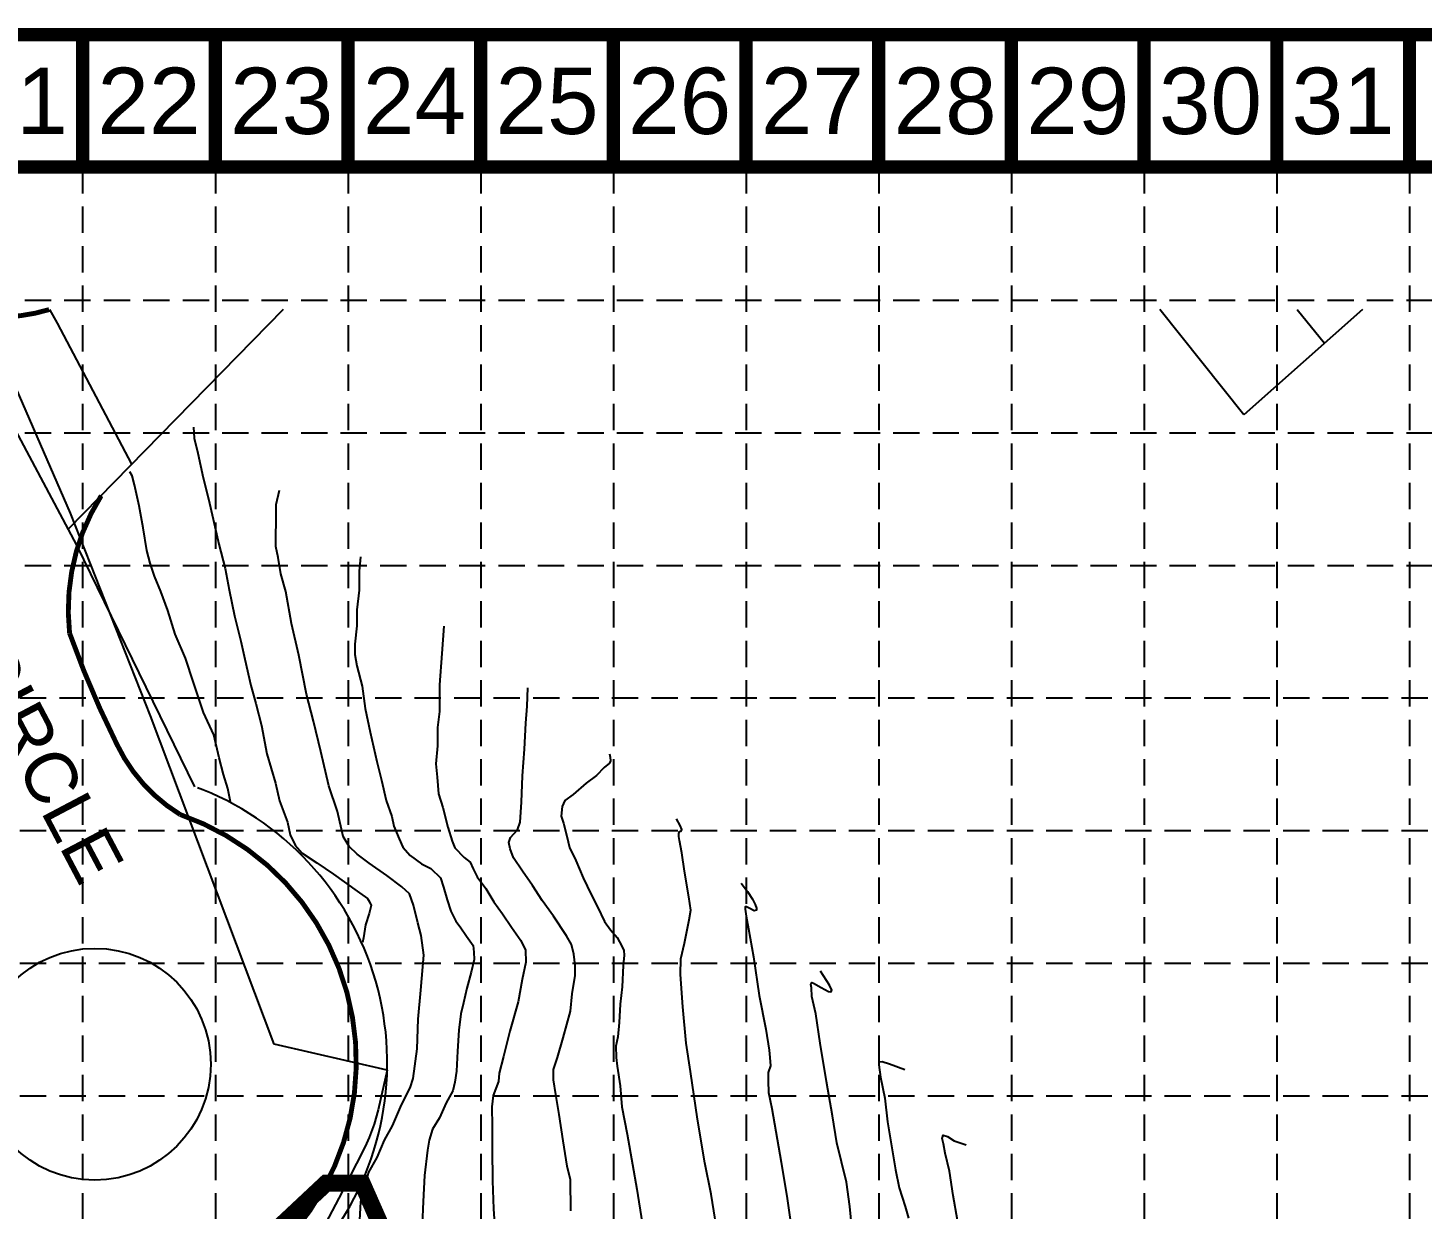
# Model space of a CAD drawing. Header units: inches. Extents: x 12501 to 13956, y 5211 to 6121.
# Drawn here: x 12992.2 to 13230.6, y 5918.8 to 6120.8 of the extents above; entities that cross this region are included whole.
import ezdxf
from ezdxf.enums import TextEntityAlignment as Align

# ---------------------------------------------------------------- set-up
doc = ezdxf.new("R2010")
doc.units = ezdxf.units.IN
doc.header["$MEASUREMENT"] = 0
for name, pattern in [('DASHED', [0.75, 0.5, -0.25]), ('HIDDEN', [0.375, 0.25, -0.125]), ('PHANTOM2', [1.25, 0.625, -0.125, 0.125, -0.125, 0.125, -0.125])]:
    doc.linetypes.add(name, pattern=pattern)
for name, color, linetype in [('B_Line', 250, 'Continuous'), ('BASE', 7, 'Continuous'), ('CenterLine', 250, 'Continuous'), ('Curb', 250, 'Continuous'), ('EC', 43, 'Continuous'), ('GRID', 254, 'HIDDEN'), ('Misc', 250, 'Continuous'), ('PC', 43, 'Continuous'), ('PropertyLine', 250, 'Continuous')]:
    doc.layers.add(name, color=color, linetype=linetype)
doc.styles.get("Standard").update_dxf_attribs({"font": 'ARIAL.TTF', "height": 25})

msp = doc.modelspace()

# ---------------------------------------------------------------- linework, layer by layer
at = {"layer": 'B_Line', "color": 7, "linetype": 'DASHED', "ltscale": 100}
for points in [[(13009.99, 6046.14), (12997.27, 6070.3), (12995.97, 6072.6)], [(13209.27, 6072.6), (13213.95, 6066.85)]]:
    msp.add_lwpolyline(points, dxfattribs=at)
at = {"layer": 'BASE', "const_width": 2.27}
for points in [[(12502.4, 5212.07), (13954.53, 5212.07), (13954.53, 6119.64), (12502.4, 6119.64)], [(12525.04, 5234.75), (13931.9, 5234.71), (13931.87, 6096.97), (12525.33, 6096.99)]]:
    msp.add_lwpolyline(points, close=True, dxfattribs=at)
for points in [[(13001.57, 6096.96), (13001.57, 6119.64)], [(13024.26, 6096.96), (13024.26, 6119.64)], [(13046.95, 6096.96), (13046.95, 6119.64)], [(13069.64, 6096.96), (13069.64, 6119.64)], [(13092.33, 6096.96), (13092.33, 6119.64)], [(13115.02, 6096.96), (13115.02, 6119.64)], [(13137.71, 6096.96), (13137.71, 6119.64)], [(13160.4, 6096.96), (13160.4, 6119.64)], [(13183.09, 6096.96), (13183.09, 6119.64)], [(13205.78, 6096.96), (13205.78, 6119.64)], [(13228.47, 6096.96), (13228.47, 6119.64)]]:
    msp.add_lwpolyline(points, dxfattribs=at)
at = {"layer": 'Curb', "color": 7, "const_width": 0.833}
for points in [[(13004.74, 6040.77, 0.169372), (12999.33, 6017.28, 0.029977), (13007.43, 5998.24, 0.144483), (13018.23, 5986.25, -2.482815), (12961.92, 5960.22, 0.227788), (12959.78, 5976.92), (12939.48, 6017.02), (12929.56, 6035.64), (12908.55, 6072.6)], [(12995.84, 6072.6, -0.148604), (12978.78, 6072.6)]]:
    msp.add_lwpolyline(points, format="xyb", dxfattribs=at)
at = {"layer": 'Curb', "color": 7}
msp.add_circle((13003.65, 5943.54), 19.82, dxfattribs=at)
at = {"layer": 'EC', "color": 31}
for points, elevation in [([(13020.5, 6052.47), (13020.65, 6050.63), (13021.27, 6048.02), (13022.19, 6043.81), (13023.11, 6040.21), (13023.87, 6036.76), (13024.87, 6032.47), (13025.94, 6028.33), (13026.63, 6024.65), (13027.56, 6020.24), (13028.64, 6015.87), (13029.33, 6012.81), (13030.32, 6008.29), (13031.17, 6005.22), (13032.16, 6001.47), (13033.08, 5996.64), (13034.55, 5991.6), (13035.24, 5988.61), (13036.62, 5984.94), (13037.08, 5982.79), (13037.93, 5981.03), (13039.08, 5979.65), (13041.61, 5977.96), (13044.44, 5976.05), (13048.51, 5973.14), (13050.27, 5971.91), (13050.65, 5971.3), (13050.88, 5970.68), (13050.58, 5969.3), (13049.96, 5967.39), (13049.58, 5965.17), (13049.42, 5964.37)], 39.33), ([(13026.84, 5988.42), (13026.38, 5990.71), (13025.65, 5993.09), (13024.92, 5995.93), (13024, 5999.87), (13022.26, 6003.71), (13020.52, 6008.84), (13019.15, 6012.96), (13017.41, 6017.08), (13016.12, 6021.16), (13014.93, 6024.37), (13013.83, 6027.02), (13013.1, 6029.22), (13012.55, 6031.42), (13011.91, 6035.26), (13011.26, 6039.02), (13010.43, 6042.64), (13010.06, 6044.19), (13009.61, 6044.83)], 39.25), ([(13048.97, 5916.85), (13049.12, 5920), (13049.66, 5922.22), (13050.5, 5925.06), (13051.96, 5927.59), (13053.18, 5930.58), (13054.56, 5933.03), (13056.1, 5936.59), (13057.55, 5939.5), (13058.09, 5941.11), (13058.78, 5946.17), (13058.93, 5951.22), (13059.4, 5956.23), (13059.93, 5962.21), (13059.47, 5965.58), (13058.86, 5967.72), (13058.17, 5970.75), (13057.48, 5972.66), (13056.17, 5973.89), (13053.57, 5975.8), (13050.58, 5977.95), (13048.51, 5979.48), (13047.13, 5980.79), (13046.13, 5982.47), (13045.14, 5986.76), (13043.67, 5991.15), (13042.29, 5997.05), (13041.06, 6002.19), (13039.83, 6006.82), (13038.52, 6013.49), (13037.3, 6018.93), (13036.29, 6024.4), (13035.45, 6027.39), (13034.99, 6030.22), (13034.61, 6032.06), (13034.61, 6033.52), (13034.68, 6036.74), (13034.68, 6039.27), (13035.22, 6041.72)], 39.42), ([(13049.11, 6030.31), (13048.85, 6027.86), (13048.85, 6024.63), (13048.43, 6021.24), (13048.43, 6018.53), (13048.09, 6015.4), (13048.09, 6013.61), (13048.43, 6011.67), (13049.36, 6008.19), (13049.87, 6004.39), (13050.72, 6000.32), (13051.87, 5995.32), (13052.7, 5992.13), (13053.47, 5988.66), (13054.44, 5985.88), (13054.79, 5984.28), (13055.69, 5982.06), (13056.31, 5980.67), (13057.56, 5979.22), (13059.51, 5977.83), (13061.11, 5977), (13062.77, 5975.4), (13063.26, 5973.8), (13063.88, 5971.65), (13064.51, 5969.71), (13065.38, 5967.99), (13066.14, 5967.02), (13067.19, 5965.42), (13068.33, 5963.83), (13068.47, 5962.72), (13068.54, 5961.47), (13067.99, 5959.31), (13067.29, 5956.54), (13066.67, 5954.04), (13066.25, 5952.16), (13065.9, 5949.39), (13065.69, 5945.78), (13065.49, 5942.34), (13065.21, 5940.46), (13064.86, 5939.01), (13063.75, 5936.92), (13062.57, 5934.35), (13061.39, 5932.41), (13060.83, 5930.54), (13060.55, 5928.87), (13060, 5924.52), (13059.79, 5920.08), (13059.65, 5916.05)], 39.5), ([(13063.31, 6018.48), (13063, 6013.76), (13062.58, 6008.45), (13062.58, 6003.87), (13062.25, 6001.12), (13062.25, 5997.98), (13061.99, 5994.91), (13062.19, 5992.62), (13062.45, 5989.8), (13063.17, 5987.45), (13064.02, 5984.11), (13064.74, 5981.71), (13065.2, 5980.54), (13066.83, 5978.9), (13067.82, 5978.12), (13068.34, 5976.94), (13069.06, 5975.56), (13070.5, 5973.6), (13071.87, 5971.31), (13073.38, 5969.28), (13074.88, 5966.99), (13076.52, 5964.7), (13077.3, 5963.07), (13077.37, 5960.98), (13076.72, 5958.03), (13076.07, 5954.19), (13074.63, 5949.22), (13073.52, 5944.84), (13072.8, 5942.03), (13072.67, 5940.59), (13071.75, 5938.17), (13071.56, 5936.27), (13071.62, 5932.93), (13071.61, 5929.04), (13071.68, 5923.61), (13071.81, 5918.83), (13072.4, 5910.23)], 39.58), ([(13085.04, 5918.47), (13084.98, 5923.77), (13084.45, 5926.1), (13083.73, 5930.41), (13083.08, 5934.93), (13082.49, 5938.37), (13082.09, 5940.85), (13082.09, 5942.62), (13082.75, 5944.71), (13083.73, 5948.05), (13084.97, 5952.63), (13085.3, 5955.57), (13085.82, 5958.71), (13085.82, 5960.41), (13085.56, 5962.38), (13085.17, 5964.01), (13084.32, 5965.52), (13082.09, 5968.88), (13080.13, 5971.56), (13078.5, 5974.11), (13076.79, 5976.53), (13075.22, 5978.82), (13074.7, 5980.36), (13074.44, 5981.47), (13074.76, 5982.32), (13075.94, 5983.63), (13076.4, 5984.94), (13076.6, 5988.34), (13076.79, 5992.86), (13077.12, 5997.44), (13077.38, 6001.88), (13077.58, 6004.8), (13077.71, 6007.94)], 39.67), ([(13091.65, 5996.6), (13091.79, 5996.08), (13091.85, 5995.42), (13091.65, 5995.03), (13090.74, 5994.31), (13089.43, 5992.94), (13087.66, 5991.63), (13085.43, 5989.65), (13084.05, 5988.67), (13083.59, 5987.62), (13083.4, 5985.99), (13083.79, 5984.74), (13084.38, 5982.52), (13084.84, 5980.62), (13085.88, 5978.4), (13087.15, 5975.43), (13088.52, 5972.55), (13089.63, 5970.46), (13090.81, 5967.97), (13091.86, 5966.54), (13092.97, 5965.23), (13093.76, 5963.72), (13094.09, 5963), (13094.15, 5962.22), (13094.02, 5960.45), (13093.83, 5956.75), (13093.5, 5953.8), (13093.31, 5950.66), (13093.11, 5948.24), (13092.72, 5946.61), (13092.78, 5944.71), (13092.98, 5943.21), (13093.5, 5939.87), (13093.77, 5936.27), (13094.69, 5931.58), (13095.6, 5926.41), (13096.32, 5922.16), (13097.24, 5916.41)], 39.75), ([(13110.36, 5913.09), (13109.04, 5921.29), (13107.99, 5926.67), (13106.74, 5934.13), (13105.49, 5942.27), (13104.77, 5947.12), (13104.18, 5953.33), (13103.79, 5958.9), (13103.85, 5961.59), (13104.51, 5964.22), (13105.3, 5968.22), (13105.56, 5969.86), (13105.23, 5972.16), (13104.51, 5976.55), (13104.06, 5979.67), (13103.61, 5981.83), (13103.5, 5982.48), (13103.5, 5982.98), (13103.65, 5983.34), (13103.9, 5983.42), (13104.01, 5983.67), (13103.76, 5984.39), (13103.14, 5985.51)], 39.83), ([(13114.2, 5974.49), (13115.24, 5973.1), (13116.11, 5971.75), (13116.59, 5970.84), (13116.81, 5970.23), (13116.81, 5969.88), (13116.42, 5969.8), (13115.68, 5970.19), (13115.11, 5970.45), (13114.89, 5970.45), (13114.89, 5970.06), (13115.02, 5968.88), (13115.46, 5966.67), (13116.29, 5961.93), (13117.24, 5955.3), (13118.38, 5949.55), (13118.94, 5945.95), (13119.07, 5944.69), (13119.2, 5943.24), (13118.82, 5942.1), (13118.82, 5940.71), (13118.88, 5938.69), (13119.45, 5935.98), (13121.04, 5926.78), (13122.05, 5920.59), (13122.93, 5914.21)], 39.92), ([(13133.36, 5913.31), (13132.78, 5919.23), (13132.19, 5923.38), (13131.32, 5926.87), (13130.52, 5930.07), (13129.79, 5934.69), (13128.77, 5940.58), (13127.68, 5947.13), (13126.95, 5952.13), (13126.29, 5955.15), (13126.19, 5956.58), (13126.09, 5957.15), (13126.24, 5957.51), (13126.55, 5957.4), (13127.88, 5956.69), (13129.12, 5955.97), (13129.53, 5955.92), (13129.68, 5956.22), (13129.27, 5957.05), (13127.73, 5959.46)], 40), ([(13142.15, 5942.58), (13139.56, 5943.54), (13138.32, 5943.93), (13137.7, 5943.88), (13137.7, 5943.43), (13137.98, 5941.34), (13138.72, 5937.74), (13139.22, 5933.68), (13140.59, 5925.5), (13141.2, 5922.41), (13142.2, 5919.19), (13142.81, 5917.21)], 40.08), ([(13151.2, 5916.88), (13150.46, 5921.11), (13149.78, 5925.25), (13149.04, 5928.34), (13148.79, 5929.95), (13148.55, 5930.81), (13148.73, 5931.43), (13149.47, 5931.18), (13150.59, 5930.44), (13152.63, 5929.76)], 40.17)]:
    msp.add_lwpolyline(points, dxfattribs=dict(at, elevation=elevation))
at = {"layer": 'GRID', "color": 252, "linetype": 'HIDDEN', "ltscale": 18}
for p, q in [((13001.57, 6096.96), (13001.57, 5302.72)), ((13024.26, 6096.96), (13024.26, 5302.72)), ((13046.95, 6096.96), (13046.95, 5302.72)), ((13069.64, 6096.96), (13069.64, 5302.72)), ((13092.33, 6096.96), (13092.33, 5302.72)), ((13115.02, 6096.96), (13115.02, 5302.72)), ((13137.71, 6096.96), (13137.71, 5302.72)), ((13160.4, 6096.96), (13160.4, 5302.72)), ((13183.09, 6096.96), (13183.09, 5302.72)), ((13205.78, 6096.96), (13205.78, 5302.72)), ((13228.47, 6096.96), (13228.47, 5302.72)), ((12525.93, 6074.19), (13932.68, 6074.19)), ((12525.93, 6051.5), (13932.68, 6051.5)), ((12525.93, 6028.81), (13932.68, 6028.81)), ((12525.09, 6006.2), (13931.84, 6006.2)), ((12525.09, 5983.51), (13931.84, 5983.51)), ((12525.09, 5960.82), (13931.84, 5960.82)), ((12525.09, 5938.13), (13931.84, 5938.13))]:
    msp.add_line(p, q, dxfattribs=at)
at = {"layer": 'Misc', "color": 7, "linetype": 'DASHED', "ltscale": 200}
msp.add_lwpolyline([(13053.64, 5942.53), (13034.34, 5946.98), (13013.17, 6003.13), (12999.52, 6037.79), (12984.31, 6072.6)], dxfattribs=at)
at = {"layer": 'Misc', "color": 7}
msp.add_lwpolyline([(13053.64, 5942.53), (13052.1, 5935.76), (13051.43, 5933.27), (13050.58, 5930.98), (13049.86, 5929.46), (13045.37, 5920.66), (13042.52, 5915.22), (13039.23, 5908.35)], dxfattribs=at)
at = {"layer": 'PC', "color": 1, "linetype": 'HIDDEN', "ltscale": 60, "const_width": 2.92}
msp.add_lwpolyline([(13709.55, 5916.62), (13462.52, 6077.85), (13397.49, 6004.44), (13403.05, 5994.44), (13142.62, 5726.32), (13097.08, 5815.1), (13049.35, 5923.2), (13043.22, 5923.2), (13029.21, 5910.07), (13014.33, 5903.07), (12993.31, 5902.19), (12981.05, 5908.32)], dxfattribs=at)
at = {"layer": 'PropertyLine', "color": 7, "linetype": 'PHANTOM2', "ltscale": 150}
for points in [[(13020.74, 5991), (13000.57, 6032.3), (12979.09, 6072.6)], [(13035.84, 6072.6), (12999.12, 6035.02)], [(13220.43, 6072.6), (13200.14, 6054.6), (13185.8, 6072.6)]]:
    msp.add_lwpolyline(points, dxfattribs=at)
msp.add_arc((13003.34, 5943.79), 50.32, 322.4413, 69.763, dxfattribs=at)

# ---------------------------------------------------------------- texts
at = {"layer": 'BASE'}
for s, p in [('21', (12990.23, 6108.3)), ('22', (13012.92, 6108.3)), ('23', (13035.61, 6108.3)), ('24', (13058.3, 6108.3)), ('25', (13080.99, 6108.3)), ('26', (13103.67, 6108.3)), ('27', (13126.36, 6108.3)), ('28', (13149.05, 6108.3)), ('29', (13171.74, 6108.3)), ('30', (13194.43, 6108.3)), ('31', (13217.12, 6108.3))]:
    msp.add_text(s, height=11.345, dxfattribs=at).set_placement(p, align=Align.MIDDLE_CENTER)
at = {"layer": 'CenterLine', "color": 7}
msp.add_text('SHORELINE CIRCLE', height=8.72, rotation=297.8386, dxfattribs=at).set_placement((12945.92, 6078.41))

doc.saveas('drawing.dxf')
